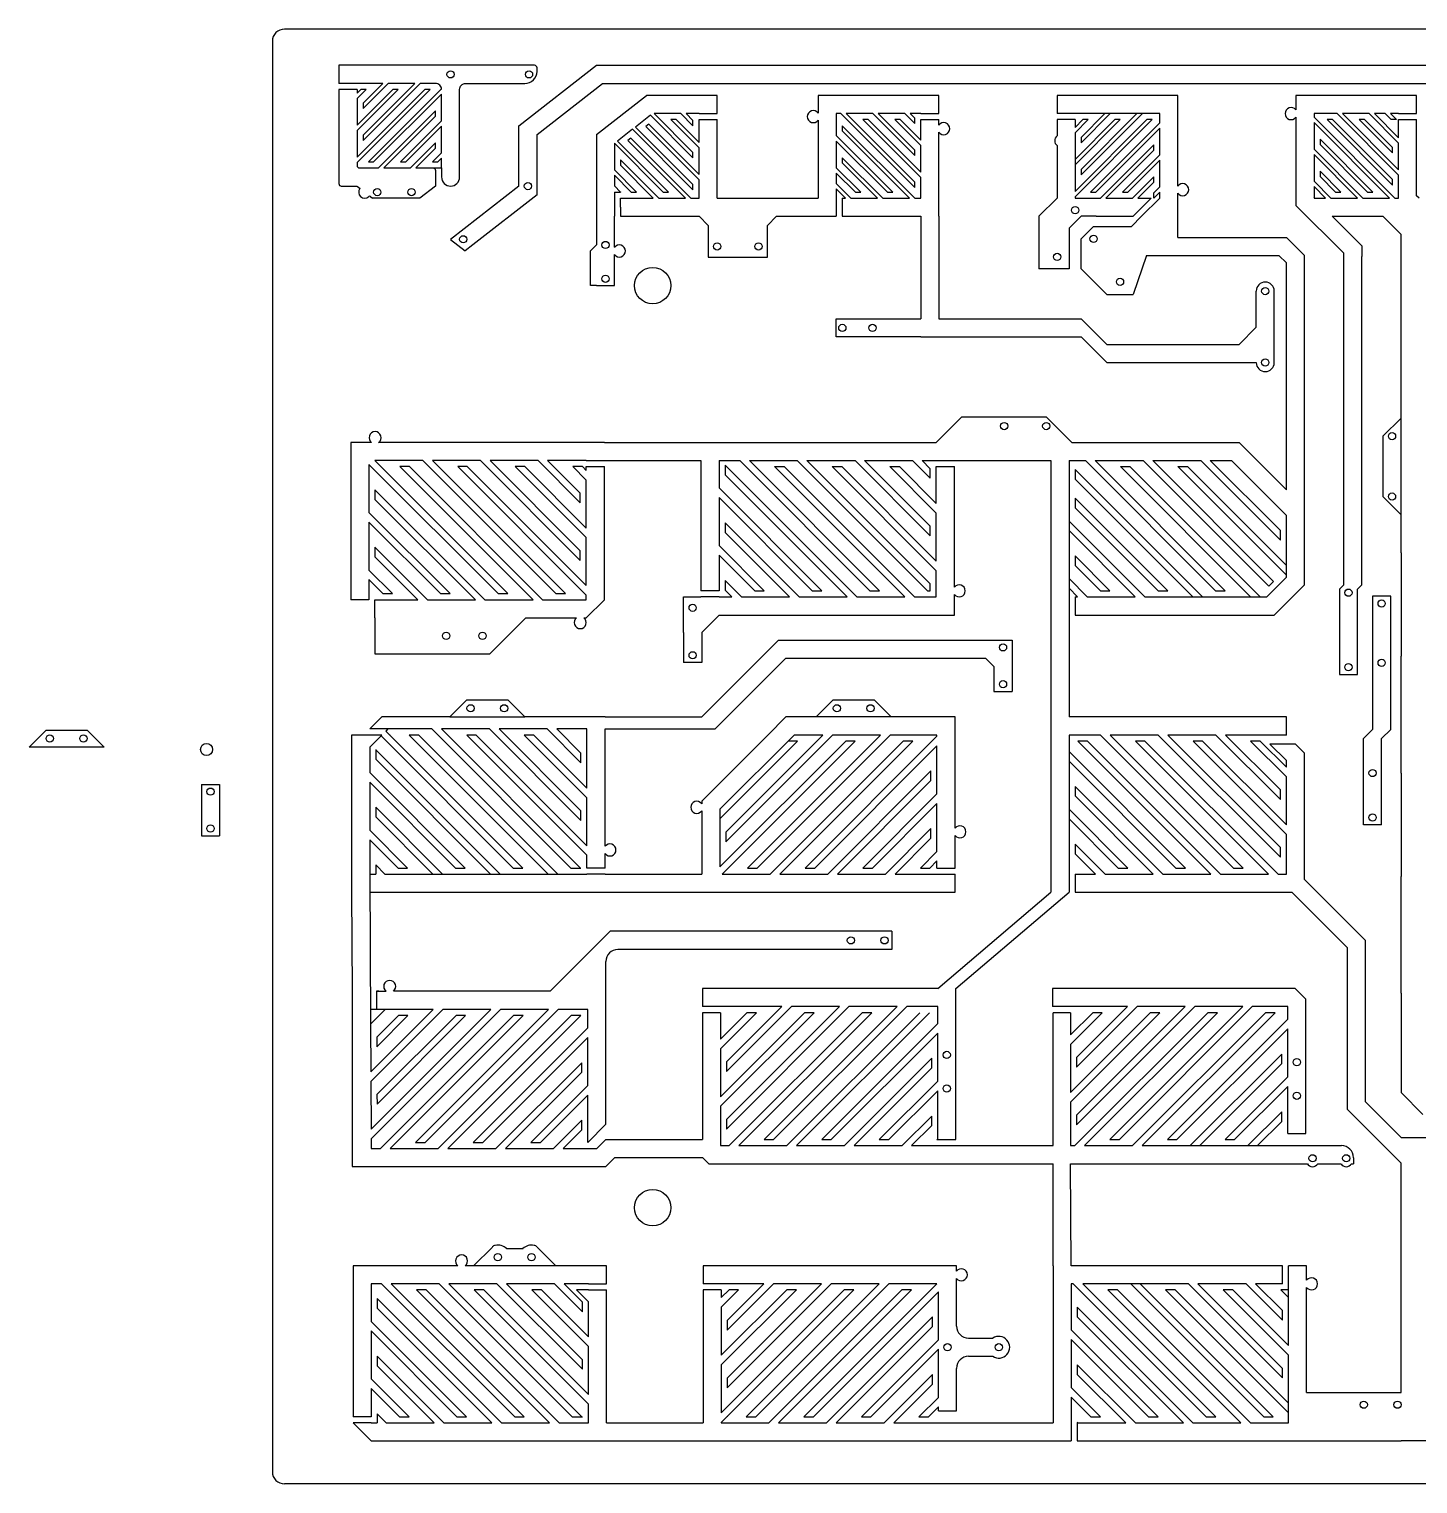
# Model space of a CAD drawing. Header units: centimetres. Extents: x 23.5 to 45.1, y 6.2 to 18.3.
# Drawn here: x 23.54 to 35.04, y 6.25 to 18.3 of the extents above; entities that cross this region are included whole.
import ezdxf

# ---------------------------------------------------------------- set-up
doc = ezdxf.new("R2010")
doc.units = ezdxf.units.CM
doc.header["$MEASUREMENT"] = 0
doc.layers.add('Circuit', color=7, linetype='Continuous', true_color=0x758f9f)

msp = doc.modelspace()

# ---------------------------------------------------------------- linework, layer by layer
at = {"layer": 'Circuit'}
for p, q in [((25.553, 18.2), (25.553, 6.35)), ((39.453, 18.3), (25.653, 18.3)), ((27.595, 17.5), (28.237, 18)), ((28.237, 18), (38.001, 18)), ((26.254, 17.85), (26.104, 17.85)), ((27.745, 17.427), (28.288, 17.85)), ((28.288, 17.85), (38.001, 17.85)), ((26.254, 17.8), (26.104, 17.8)), ((26.329, 17.8), (26.285, 17.8)), ((26.595, 17.8), (26.55, 17.8)), ((26.86, 17.8), (26.816, 17.8)), ((28.237, 17.427), (28.651, 17.75)), ((26.304, 17.686), (26.304, 17.642)), ((26.904, 17.579), (26.904, 17.623)), ((29.087, 17.6), (29.237, 17.6)), ((30.924, 17.6), (31.074, 17.6)), ((32.203, 17.6), (32.053, 17.6)), ((34.881, 17.6), (35.031, 17.6)), ((27.595, 17), (27.595, 17.5)), ((29.087, 17.55), (29.237, 17.55)), ((29.237, 16.9), (29.237, 17.55)), ((30.874, 17.519), (30.874, 17.563)), ((30.924, 17.55), (31.074, 17.55)), ((32.203, 17.55), (32.053, 17.55)), ((34.334, 17.55), (34.29, 17.55)), ((34.599, 17.55), (34.555, 17.55)), ((34.864, 17.55), (34.82, 17.55)), ((34.881, 17.55), (35.031, 17.55)), ((26.304, 17.421), (26.304, 17.376)), ((26.904, 17.314), (26.904, 17.358)), ((27.745, 16.927), (27.745, 17.427)), ((34.231, 17.387), (34.231, 17.343)), ((34.831, 17.274), (34.831, 17.318)), ((26.348, 17.2), (26.392, 17.2)), ((26.613, 17.2), (26.658, 17.2)), ((26.879, 17.2), (26.923, 17.2)), ((26.954, 17.15), (26.954, 17.075)), ((34.231, 17.122), (34.231, 17.078)), ((26.904, 17), (26.775, 16.9)), ((27.595, 17), (27.029, 16.558)), ((34.031, 17.02), (34.031, 16.9)), ((34.831, 17.008), (34.831, 17.053)), ((26.365, 16.913), (26.382, 16.9)), ((26.775, 16.9), (26.382, 16.9)), ((27.745, 16.927), (27.214, 16.512)), ((28.387, 16.95), (28.437, 16.95)), ((28.387, 16.9), (28.387, 16.75)), ((28.437, 16.825), (28.437, 16.9)), ((28.437, 16.9), (28.487, 16.9)), ((29.237, 16.9), (30.074, 16.9)), ((30.224, 16.9), (30.224, 16.75)), ((30.274, 16.9), (30.274, 16.75)), ((31.903, 16.75), (32.053, 16.9)), ((32.832, 16.9), (32.682, 16.75)), ((32.903, 16.9), (32.753, 16.75)), ((32.853, 16.9), (32.854, 16.9)), ((34.031, 16.9), (34.031, 16.838)), ((34.359, 16.95), (34.404, 16.95)), ((34.625, 16.95), (34.669, 16.95)), ((35.052, 16.9), (35.031, 16.92)), ((28.237, 16.75), (28.237, 16.512)), ((28.387, 16.493), (28.387, 16.75)), ((28.437, 16.825), (28.437, 16.75)), ((28.437, 16.75), (29.087, 16.75)), ((29.087, 16.75), (29.162, 16.674)), ((29.73, 16.75), (29.655, 16.674)), ((29.73, 16.75), (30.074, 16.75)), ((30.924, 16.75), (30.924, 15.9)), ((30.924, 16.75), (30.924, 15.9)), ((31.074, 16.75), (31.074, 15.9)), ((31.903, 16.75), (31.903, 16.313)), ((32.253, 16.75), (32.153, 16.65)), ((32.377, 16.75), (32.253, 16.75)), ((32.668, 16.665), (32.753, 16.75)), ((33.053, 16.575), (33.053, 16.75)), ((34.031, 16.838), (34.427, 16.443)), ((34.331, 16.75), (34.577, 16.505)), ((34.902, 16.6), (34.752, 16.75)), ((29.162, 16.674), (29.162, 16.412)), ((29.655, 16.412), (29.655, 16.674)), ((32.153, 16.65), (32.153, 16.313)), ((32.253, 16.563), (32.355, 16.665)), ((32.355, 16.665), (32.668, 16.665)), ((27.029, 16.558), (27.15, 16.463)), ((27.214, 16.512), (27.15, 16.463)), ((28.187, 16.462), (28.237, 16.512)), ((32.253, 16.313), (32.253, 16.563)), ((33.053, 16.575), (33.952, 16.575)), ((33.952, 16.575), (34.102, 16.425)), ((34.902, 14.928), (34.902, 16.6)), ((28.187, 16.175), (28.187, 16.462)), ((28.387, 16.175), (28.387, 16.433)), ((29.162, 16.412), (29.655, 16.412)), ((32.793, 16.425), (32.684, 16.101)), ((32.793, 16.425), (33.053, 16.425)), ((33.053, 16.425), (33.89, 16.425)), ((33.89, 16.425), (33.952, 16.363)), ((34.102, 14.899), (34.102, 16.425)), ((34.427, 13.697), (34.427, 16.443)), ((34.577, 16.505), (34.577, 16.417)), ((34.577, 13.697), (34.577, 16.417)), ((32.153, 16.313), (31.903, 16.313)), ((32.253, 16.313), (32.465, 16.101)), ((33.952, 14.484), (33.952, 16.363)), ((28.237, 16.175), (28.187, 16.175)), ((28.237, 16.175), (28.387, 16.175)), ((32.465, 16.101), (32.684, 16.101)), ((33.702, 15.83), (33.702, 16.13)), ((33.852, 15.538), (33.852, 16.13)), ((30.224, 15.75), (30.224, 15.9)), ((30.224, 15.9), (30.924, 15.9)), ((31.074, 15.9), (31.537, 15.9)), ((31.537, 15.9), (32.253, 15.9)), ((32.253, 15.9), (32.465, 15.688)), ((33.56, 15.688), (33.702, 15.83)), ((30.924, 15.75), (30.224, 15.75)), ((30.924, 15.75), (31.524, 15.75)), ((31.524, 15.75), (32.253, 15.75)), ((32.253, 15.75), (32.465, 15.538)), ((32.465, 15.688), (33.56, 15.688)), ((32.465, 15.538), (33.56, 15.538)), ((33.56, 15.538), (33.702, 15.538)), ((31.052, 14.876), (31.264, 15.088)), ((31.264, 15.088), (31.963, 15.088)), ((32.175, 14.876), (31.963, 15.088)), ((34.752, 14.928), (34.902, 15.078)), ((28.303, 14.876), (31.052, 14.876)), ((32.175, 14.876), (33.56, 14.876)), ((33.56, 14.876), (33.952, 14.484)), ((34.752, 14.928), (34.752, 14.428)), ((28.153, 14.726), (28.303, 14.726)), ((28.303, 14.726), (29.103, 14.726)), ((29.253, 14.726), (29.424, 14.726)), ((29.504, 14.726), (29.901, 14.726)), ((29.981, 14.726), (30.379, 14.726)), ((30.458, 14.726), (30.856, 14.726)), ((30.936, 14.726), (31.052, 14.726)), ((31.052, 14.726), (31.202, 14.726)), ((31.202, 14.726), (32.002, 14.726)), ((32.152, 14.726), (32.288, 14.726)), ((32.367, 14.726), (32.765, 14.726)), ((32.845, 14.726), (33.243, 14.726)), ((33.322, 14.726), (33.498, 14.726)), ((33.498, 14.726), (33.952, 14.272)), ((28.153, 14.676), (28.303, 14.676)), ((29.713, 14.676), (29.792, 14.676)), ((30.19, 14.676), (30.27, 14.676)), ((30.667, 14.676), (30.747, 14.676)), ((31.052, 14.676), (31.202, 14.676)), ((32.577, 14.676), (32.656, 14.676)), ((33.054, 14.676), (33.133, 14.676)), ((34.752, 14.428), (34.902, 14.278)), ((34.902, 13.961), (34.902, 13.105)), ((33.952, 13.76), (33.79, 13.597)), ((29.253, 13.647), (29.103, 13.647)), ((33.846, 13.725), (33.806, 13.685)), ((34.102, 13.697), (33.852, 13.447)), ((34.427, 13.697), (34.391, 13.662)), ((34.391, 13.662), (34.391, 12.955)), ((34.541, 13.662), (34.577, 13.697)), ((34.541, 12.955), (34.541, 13.662)), ((26.353, 13.574), (26.203, 13.574)), ((26.403, 13.424), (26.403, 13.574)), ((28.153, 13.424), (28.303, 13.574)), ((28.959, 13.303), (28.959, 13.597)), ((28.959, 13.597), (29.103, 13.597)), ((29.253, 13.597), (29.103, 13.597)), ((34.666, 13.602), (34.666, 12.499)), ((34.816, 13.602), (34.666, 13.602)), ((34.816, 12.499), (34.816, 13.602)), ((26.403, 13.424), (26.403, 13.124)), ((27.353, 13.124), (27.653, 13.424)), ((29.253, 13.447), (29.109, 13.303)), ((32.002, 13.447), (32.002, 11.151)), ((28.959, 13.303), (28.959, 13.053)), ((29.109, 13.303), (29.109, 13.053)), ((29.109, 12.603), (29.745, 13.239)), ((29.745, 13.239), (31.208, 13.239)), ((31.208, 13.239), (31.68, 13.239)), ((31.53, 13.239), (31.68, 13.239)), ((31.68, 13.239), (31.68, 12.814)), ((26.403, 13.124), (27.353, 13.124)), ((29.109, 13.053), (28.959, 13.053)), ((29.321, 12.603), (29.807, 13.089)), ((29.807, 13.089), (31.461, 13.089)), ((31.53, 13.02), (31.461, 13.089)), ((31.53, 13.02), (31.53, 12.814)), ((34.391, 12.955), (34.541, 12.955)), ((31.53, 12.814), (31.68, 12.814)), ((27.023, 12.603), (27.165, 12.744)), ((27.165, 12.744), (27.503, 12.744)), ((27.503, 12.744), (27.645, 12.603)), ((30.057, 12.603), (30.199, 12.744)), ((30.199, 12.744), (30.537, 12.744)), ((30.537, 12.744), (30.679, 12.603)), ((26.359, 12.503), (26.459, 12.603)), ((27.023, 12.603), (27.645, 12.603)), ((28.309, 12.603), (29.109, 12.603)), ((29.221, 12.503), (29.321, 12.603)), ((29.807, 12.603), (29.657, 12.453)), ((33.952, 12.453), (33.952, 12.603)), ((23.538, 12.353), (23.679, 12.494)), ((23.679, 12.494), (24.018, 12.494)), ((24.018, 12.494), (24.159, 12.353)), ((26.359, 12.453), (26.209, 12.453)), ((28.309, 12.503), (29.221, 12.503)), ((29.259, 12.054), (29.657, 12.453)), ((34.591, 12.424), (34.666, 12.499)), ((34.591, 11.71), (34.591, 12.424)), ((34.816, 12.499), (34.741, 12.424)), ((34.741, 11.71), (34.741, 12.424)), ((26.409, 12.332), (26.409, 12.252)), ((34.027, 12.378), (33.815, 12.378)), ((33.815, 12.378), (33.952, 12.241)), ((34.027, 12.378), (34.102, 12.303)), ((29.259, 12.054), (29.109, 11.904)), ((34.902, 12.138), (34.902, 11.282)), ((24.966, 12.044), (24.966, 11.619)), ((24.966, 12.044), (25.116, 12.044)), ((25.116, 12.044), (25.116, 11.619)), ((26.409, 11.854), (26.409, 11.774)), ((34.741, 11.71), (34.591, 11.71)), ((24.966, 11.619), (25.116, 11.619)), ((31.208, 11.351), (31.208, 11.621)), ((28.309, 11.351), (28.309, 11.471)), ((26.409, 11.377), (26.409, 11.301)), ((26.594, 11.351), (26.673, 11.351)), ((27.071, 11.351), (27.151, 11.351)), ((27.548, 11.351), (27.628, 11.351)), ((28.026, 11.351), (28.109, 11.351)), ((28.309, 11.351), (28.159, 11.351)), ((31.058, 11.351), (31.208, 11.351)), ((26.359, 11.301), (26.366, 10.058)), ((26.409, 11.302), (26.409, 11.302)), ((28.309, 11.301), (28.159, 11.301)), ((28.309, 11.301), (29.109, 11.301)), ((31.058, 11.301), (31.208, 11.301)), ((32.152, 11.301), (32.152, 11.151)), ((32.202, 11.301), (32.202, 11.151)), ((34.102, 11.257), (34.605, 10.754)), ((26.209, 11.151), (26.215, 10.33)), ((28.309, 11.151), (29.109, 11.151)), ((31.064, 10.353), (32.002, 11.151)), ((31.214, 10.353), (32.152, 11.151)), ((33.996, 11.151), (34.455, 10.692)), ((27.853, 10.33), (28.35, 10.827)), ((30.683, 10.827), (28.35, 10.827)), ((30.683, 10.827), (30.683, 10.677)), ((34.605, 10.754), (34.605, 9.417)), ((28.412, 10.677), (28.412, 10.677)), ((30.683, 10.677), (28.415, 10.677)), ((34.455, 10.692), (34.455, 9.355)), ((28.315, 10.58), (28.315, 10.58)), ((28.315, 10.33), (28.315, 10.577)), ((26.415, 10.33), (26.415, 10.18)), ((26.415, 10.33), (26.495, 10.33)), ((26.415, 10.33), (26.415, 10.18)), ((34.114, 10.265), (34.026, 10.353)), ((34.902, 10.315), (34.902, 9.492)), ((29.265, 10.203), (29.115, 10.203)), ((29.265, 10.153), (29.115, 10.153)), ((32.164, 10.203), (32.014, 10.203)), ((32.164, 10.153), (32.02, 10.153)), ((32.02, 9.052), (32.02, 10.153)), ((26.366, 10.058), (26.368, 9.663)), ((26.417, 9.95), (26.417, 9.871)), ((26.369, 9.584), (26.371, 9.188)), ((26.419, 9.475), (26.42, 9.396)), ((34.605, 9.417), (34.902, 9.12)), ((35.083, 9.311), (34.902, 9.492)), ((34.455, 9.355), (34.902, 8.908)), ((28.165, 9.079), (28.315, 9.229)), ((26.371, 9.109), (26.372, 9.029)), ((28.24, 9.029), (28.315, 9.104)), ((28.315, 9.104), (29.115, 9.104)), ((31.064, 9.102), (31.214, 9.102)), ((31.064, 9.052), (31.214, 9.052)), ((31.214, 9.052), (32.02, 9.052)), ((33.964, 9.152), (34.114, 9.152)), ((33.964, 9.052), (34.114, 9.052)), ((34.114, 9.052), (34.408, 9.052)), ((34.902, 9.12), (35.202, 9.12)), ((28.165, 9.029), (28.24, 9.029)), ((28.315, 8.879), (28.39, 8.954)), ((28.39, 8.954), (29.115, 8.954)), ((29.115, 8.954), (29.167, 8.902)), ((34.508, 8.952), (34.508, 8.902)), ((31.214, 8.902), (32.014, 8.902)), ((32.02, 8.057), (32.02, 8.902)), ((32.17, 8.057), (32.165, 8.902)), ((34.902, 7.006), (34.902, 8.908)), ((27.375, 8.212), (27.22, 8.057)), ((27.492, 8.199), (27.629, 8.199)), ((27.746, 8.212), (27.901, 8.057)), ((27.22, 8.057), (27.15, 8.057)), ((31.22, 8.057), (29.121, 8.057)), ((29.121, 8.057), (29.121, 7.907)), ((31.22, 8.012), (31.22, 8.057)), ((33.92, 7.907), (33.92, 8.057)), ((33.97, 7.907), (33.97, 8.057)), ((28.171, 7.857), (28.071, 7.857)), ((28.071, 7.857), (28.171, 7.757)), ((28.171, 7.907), (28.321, 7.907)), ((28.171, 7.857), (28.321, 7.857)), ((29.271, 7.907), (29.121, 7.907)), ((29.271, 7.857), (29.121, 7.857)), ((29.121, 7.857), (29.121, 6.756)), ((31.22, 7.557), (31.22, 7.952)), ((31.32, 7.457), (31.52, 7.457)), ((31.32, 7.307), (31.52, 7.307)), ((31.22, 6.856), (31.22, 7.207)), ((34.12, 7.006), (34.902, 7.006)), ((26.371, 6.806), (26.221, 6.806)), ((26.371, 6.756), (26.221, 6.756)), ((26.221, 6.756), (26.371, 6.606)), ((28.321, 6.756), (29.121, 6.756)), ((31.07, 6.856), (31.22, 6.856)), ((31.07, 6.756), (31.22, 6.756)), ((31.22, 6.756), (32.02, 6.756)), ((32.22, 6.756), (32.22, 6.606)), ((28.321, 6.606), (29.121, 6.606)), ((29.121, 6.606), (31.22, 6.606)), ((31.22, 6.606), (32.02, 6.606)), ((34.12, 6.606), (34.902, 6.606)), ((36.289, 6.606), (34.902, 6.606)), ((39.453, 6.25), (25.653, 6.25))]:
    msp.add_line(p, q, dxfattribs=at)
at = {"layer": 'Circuit', "linetype": 'Continuous'}
for p, q in [((26.304, 17.686), (26.468, 17.85)), ((26.304, 17.421), (26.733, 17.85)), ((26.304, 17.642), (26.512, 17.85)), ((26.304, 17.376), (26.777, 17.85)), ((26.254, 17.768), (26.285, 17.8)), ((26.254, 17.503), (26.55, 17.8)), ((26.254, 17.238), (26.816, 17.8)), ((26.254, 17.724), (26.329, 17.8)), ((26.254, 17.459), (26.595, 17.8)), ((26.254, 17.194), (26.86, 17.8)), ((26.348, 17.2), (26.953, 17.805)), ((26.392, 17.2), (26.954, 17.761)), ((26.431, 17.15), (26.904, 17.623)), ((29.037, 17.279), (28.715, 17.6)), ((29.037, 17.5), (28.936, 17.6)), ((29.037, 17.544), (28.981, 17.6)), ((30.874, 16.989), (30.262, 17.6)), ((30.874, 17.033), (30.306, 17.6)), ((30.874, 17.254), (30.527, 17.6)), ((30.874, 17.298), (30.572, 17.6)), ((30.874, 17.519), (30.793, 17.6)), ((30.874, 17.563), (30.837, 17.6)), ((32.253, 17.403), (32.449, 17.6)), ((32.253, 17.138), (32.714, 17.6)), ((32.253, 17.359), (32.493, 17.6)), ((32.253, 17.094), (32.759, 17.6)), ((34.881, 17.091), (34.372, 17.6)), ((34.881, 17.135), (34.416, 17.6)), ((34.881, 17.356), (34.637, 17.6)), ((34.881, 17.4), (34.682, 17.6)), ((34.82, 17.55), (34.77, 17.6)), ((34.864, 17.55), (34.814, 17.6)), ((26.475, 17.15), (26.904, 17.579)), ((26.613, 17.2), (26.954, 17.54)), ((26.658, 17.2), (26.954, 17.496)), ((29.037, 17.014), (28.561, 17.489)), ((29.087, 17.052), (28.646, 17.492)), ((29.087, 17.096), (28.671, 17.512)), ((29.037, 17.235), (28.685, 17.586)), ((29.087, 17.317), (28.854, 17.55)), ((29.087, 17.361), (28.898, 17.55)), ((30.874, 16.9), (30.274, 17.5)), ((30.924, 17.071), (30.445, 17.55)), ((30.924, 17.115), (30.489, 17.55)), ((30.924, 17.336), (30.71, 17.55)), ((30.924, 17.38), (30.754, 17.55)), ((32.203, 17.486), (32.267, 17.55)), ((32.203, 17.221), (32.532, 17.55)), ((32.203, 16.956), (32.797, 17.55)), ((32.203, 17.442), (32.311, 17.55)), ((32.203, 17.177), (32.576, 17.55)), ((32.203, 16.911), (32.841, 17.55)), ((32.33, 16.95), (32.903, 17.523)), ((32.374, 16.95), (32.903, 17.479)), ((34.851, 16.9), (34.181, 17.57)), ((34.807, 16.9), (34.181, 17.526)), ((34.831, 17.008), (34.29, 17.55)), ((34.831, 17.053), (34.334, 17.55)), ((34.831, 17.274), (34.555, 17.55)), ((34.831, 17.318), (34.599, 17.55)), ((26.696, 17.15), (26.904, 17.358)), ((28.791, 16.95), (28.387, 17.354)), ((28.835, 16.95), (28.412, 17.373)), ((28.974, 16.9), (28.497, 17.376)), ((29.018, 16.9), (28.522, 17.396)), ((29.037, 16.969), (28.536, 17.47)), ((30.691, 16.95), (30.224, 17.418)), ((30.647, 16.95), (30.224, 17.373)), ((30.83, 16.9), (30.274, 17.456)), ((34.669, 16.95), (34.231, 17.387)), ((26.74, 17.15), (26.904, 17.314)), ((26.879, 17.2), (26.954, 17.275)), ((30.609, 16.9), (30.274, 17.235)), ((32.412, 16.9), (32.853, 17.34)), ((32.456, 16.9), (32.853, 17.296)), ((32.595, 16.95), (32.903, 17.258)), ((34.586, 16.9), (34.181, 17.305)), ((34.542, 16.9), (34.181, 17.261)), ((34.625, 16.95), (34.231, 17.343)), ((26.923, 17.2), (26.954, 17.231)), ((28.57, 16.95), (28.387, 17.133)), ((28.753, 16.9), (28.437, 17.216)), ((28.708, 16.9), (28.437, 17.172)), ((30.426, 16.95), (30.224, 17.152)), ((30.564, 16.9), (30.274, 17.191)), ((32.639, 16.95), (32.903, 17.214)), ((34.404, 16.95), (34.231, 17.122)), ((28.526, 16.95), (28.387, 17.089)), ((28.437, 16.95), (28.387, 17.001)), ((30.382, 16.95), (30.224, 17.108)), ((30.344, 16.9), (30.224, 17.02)), ((32.677, 16.9), (32.853, 17.075)), ((32.722, 16.9), (32.853, 17.031)), ((32.853, 16.943), (32.903, 16.993)), ((34.321, 16.9), (34.181, 17.04)), ((34.277, 16.9), (34.181, 16.996)), ((34.359, 16.95), (34.231, 17.078)), ((30.299, 16.9), (30.224, 16.976)), ((32.854, 16.9), (32.903, 16.948)), ((34.188, 16.9), (34.181, 16.907)), ((27.503, 13.624), (26.401, 14.726)), ((27.901, 13.624), (26.799, 14.726)), ((27.98, 13.624), (26.879, 14.726)), ((28.103, 13.899), (27.276, 14.726)), ((28.103, 13.979), (27.356, 14.726)), ((28.103, 14.377), (27.754, 14.726)), ((28.103, 14.456), (27.833, 14.726)), ((30.503, 13.647), (29.424, 14.726)), ((30.582, 13.647), (29.504, 14.726)), ((30.98, 13.647), (29.901, 14.726)), ((31.002, 13.705), (29.981, 14.726)), ((31.002, 14.102), (30.379, 14.726)), ((31.002, 14.182), (30.458, 14.726)), ((31.002, 14.58), (30.856, 14.726)), ((31.002, 14.659), (30.936, 14.726)), ((33.366, 13.647), (32.288, 14.726)), ((33.446, 13.647), (32.367, 14.726)), ((33.806, 13.685), (32.765, 14.726)), ((33.846, 13.725), (32.845, 14.726)), ((33.902, 14.067), (33.243, 14.726)), ((33.902, 14.146), (33.322, 14.726)), ((27.423, 13.624), (26.353, 14.694)), ((27.712, 13.574), (26.61, 14.676)), ((27.791, 13.574), (26.69, 14.676)), ((28.153, 13.611), (27.088, 14.676)), ((28.153, 13.69), (27.167, 14.676)), ((28.153, 14.088), (27.565, 14.676)), ((28.153, 14.167), (27.644, 14.676)), ((28.153, 14.565), (28.042, 14.676)), ((28.153, 14.645), (28.122, 14.676)), ((30.393, 13.597), (29.303, 14.688)), ((30.314, 13.597), (29.303, 14.608)), ((30.791, 13.597), (29.713, 14.676)), ((30.871, 13.597), (29.792, 14.676)), ((31.052, 13.814), (30.19, 14.676)), ((31.052, 13.893), (30.27, 14.676)), ((31.052, 14.291), (30.667, 14.676)), ((31.052, 14.371), (30.747, 14.676)), ((33.257, 13.597), (32.202, 14.652)), ((33.655, 13.597), (32.577, 14.676)), ((33.734, 13.597), (32.656, 14.676)), ((33.952, 13.778), (33.054, 14.676)), ((33.952, 13.858), (33.133, 14.676)), ((27.314, 13.574), (26.403, 14.485)), ((30.105, 13.647), (29.253, 14.499)), ((33.178, 13.597), (32.202, 14.573)), ((27.235, 13.574), (26.403, 14.405)), ((30.025, 13.647), (29.253, 14.42)), ((32.969, 13.647), (32.202, 14.414)), ((27.026, 13.624), (26.353, 14.296)), ((32.78, 13.597), (32.152, 14.225)), ((32.889, 13.647), (32.202, 14.334)), ((26.946, 13.624), (26.353, 14.217)), ((29.916, 13.597), (29.303, 14.211)), ((29.837, 13.597), (29.303, 14.131)), ((32.7, 13.597), (32.152, 14.146)), ((26.837, 13.574), (26.403, 14.008)), ((29.627, 13.647), (29.253, 14.022)), ((26.757, 13.574), (26.403, 13.928)), ((29.548, 13.647), (29.253, 13.943)), ((32.491, 13.647), (32.202, 13.936)), ((26.548, 13.624), (26.353, 13.819)), ((26.469, 13.624), (26.353, 13.74)), ((32.303, 13.597), (32.152, 13.748)), ((32.412, 13.647), (32.202, 13.857)), ((29.439, 13.597), (29.303, 13.733)), ((29.359, 13.597), (29.303, 13.654)), ((32.223, 13.597), (32.152, 13.668)), ((27.548, 11.351), (26.453, 12.447)), ((27.628, 11.351), (26.493, 12.486)), ((27.837, 11.301), (26.685, 12.453)), ((27.917, 11.301), (26.765, 12.453)), ((28.026, 11.351), (26.874, 12.503)), ((28.105, 11.351), (26.954, 12.503)), ((28.159, 11.457), (27.163, 12.453)), ((28.159, 11.536), (27.242, 12.453)), ((28.109, 11.745), (27.351, 12.503)), ((28.109, 11.825), (27.431, 12.503)), ((28.159, 11.934), (27.64, 12.453)), ((28.159, 12.014), (27.72, 12.453)), ((28.109, 12.223), (27.829, 12.503)), ((28.109, 12.302), (27.908, 12.503)), ((29.259, 11.838), (29.874, 12.453)), ((29.309, 11.649), (30.113, 12.453)), ((29.309, 11.569), (30.193, 12.453)), ((29.489, 11.351), (30.59, 12.453)), ((29.568, 11.351), (30.67, 12.453)), ((29.966, 11.351), (31.058, 12.444)), ((33.515, 11.351), (32.413, 12.453)), ((33.594, 11.351), (32.492, 12.453)), ((33.902, 11.442), (32.89, 12.453)), ((33.902, 11.521), (32.97, 12.453)), ((33.902, 11.919), (33.368, 12.453)), ((33.902, 11.998), (33.447, 12.453)), ((27.439, 11.301), (26.409, 12.331)), ((29.259, 11.36), (30.302, 12.403)), ((29.259, 11.758), (29.904, 12.403)), ((29.28, 11.301), (30.381, 12.403)), ((29.677, 11.301), (30.779, 12.403)), ((29.757, 11.301), (30.858, 12.403)), ((30.046, 11.351), (31.058, 12.364)), ((33.117, 11.351), (32.152, 12.316)), ((33.326, 11.301), (32.224, 12.403)), ((33.405, 11.301), (32.304, 12.403)), ((33.803, 11.301), (32.702, 12.403)), ((33.883, 11.301), (32.781, 12.403)), ((33.952, 11.63), (33.179, 12.403)), ((33.952, 11.71), (33.258, 12.403)), ((33.952, 12.107), (33.656, 12.403)), ((33.952, 12.187), (33.736, 12.403)), ((27.36, 11.301), (26.409, 12.252)), ((33.037, 11.351), (32.152, 12.236)), ((27.151, 11.351), (26.359, 12.143)), ((27.071, 11.351), (26.359, 12.063)), ((30.155, 11.301), (31.008, 12.155)), ((30.234, 11.301), (31.008, 12.075)), ((30.443, 11.351), (31.058, 11.966)), ((32.928, 11.301), (32.202, 12.027)), ((32.849, 11.301), (32.202, 11.948)), ((26.962, 11.301), (26.409, 11.854)), ((30.523, 11.351), (31.058, 11.887)), ((32.639, 11.351), (32.152, 11.839)), ((26.882, 11.301), (26.409, 11.774)), ((32.56, 11.351), (32.152, 11.759)), ((26.673, 11.351), (26.359, 11.665)), ((26.594, 11.351), (26.359, 11.586)), ((30.632, 11.301), (31.008, 11.678)), ((30.711, 11.301), (31.008, 11.598)), ((30.921, 11.351), (31.058, 11.489)), ((32.451, 11.301), (32.202, 11.55)), ((32.371, 11.301), (32.202, 11.47)), ((26.485, 11.301), (26.409, 11.377)), ((31, 11.351), (31.058, 11.41)), ((26.366, 10.058), (26.488, 10.18)), ((26.368, 9.663), (26.886, 10.18)), ((26.369, 9.584), (26.965, 10.18)), ((26.371, 9.188), (27.363, 10.18)), ((26.371, 9.109), (27.442, 10.18)), ((26.417, 9.95), (26.597, 10.13)), ((26.417, 9.871), (26.676, 10.13)), ((26.419, 9.475), (27.074, 10.13)), ((26.42, 9.396), (27.154, 10.13)), ((26.45, 9.029), (27.551, 10.13)), ((26.529, 9.029), (27.631, 10.13)), ((26.739, 9.079), (27.84, 10.18)), ((26.818, 9.079), (27.92, 10.18)), ((26.927, 9.029), (28.029, 10.13)), ((27.007, 9.029), (28.108, 10.13)), ((29.265, 9.934), (29.484, 10.153)), ((29.265, 9.457), (29.961, 10.153)), ((29.265, 9.855), (29.563, 10.153)), ((29.265, 9.378), (30.041, 10.153)), ((29.315, 9.746), (29.773, 10.203)), ((29.315, 9.268), (30.25, 10.203)), ((29.315, 9.666), (29.852, 10.203)), ((29.315, 9.189), (30.329, 10.203)), ((29.337, 9.052), (30.438, 10.153)), ((29.416, 9.052), (30.518, 10.153)), ((29.626, 9.102), (30.727, 10.203)), ((29.705, 9.102), (30.807, 10.203)), ((29.814, 9.052), (30.916, 10.153)), ((29.894, 9.052), (30.995, 10.153)), ((32.164, 9.97), (32.348, 10.153)), ((32.164, 9.493), (32.825, 10.153)), ((32.164, 9.89), (32.427, 10.153)), ((32.164, 9.413), (32.905, 10.153)), ((32.201, 9.052), (33.302, 10.153)), ((32.214, 9.781), (32.636, 10.203)), ((32.214, 9.304), (33.114, 10.203)), ((32.214, 9.702), (32.716, 10.203)), ((32.214, 9.224), (33.193, 10.203)), ((32.28, 9.052), (33.382, 10.153)), ((32.489, 9.102), (33.591, 10.203)), ((32.569, 9.102), (33.67, 10.203)), ((32.678, 9.052), (33.78, 10.153)), ((32.758, 9.052), (33.859, 10.153)), ((27.216, 9.079), (28.165, 10.028)), ((30.103, 9.102), (31.064, 10.063)), ((32.967, 9.102), (33.964, 10.099)), ((33.046, 9.102), (33.964, 10.019)), ((27.295, 9.079), (28.165, 9.948)), ((30.182, 9.102), (31.064, 9.984)), ((30.291, 9.052), (31.014, 9.775)), ((33.155, 9.052), (33.914, 9.81)), ((27.404, 9.029), (28.115, 9.739)), ((27.484, 9.029), (28.115, 9.659)), ((30.371, 9.052), (31.014, 9.695)), ((33.235, 9.052), (33.914, 9.731)), ((27.693, 9.079), (28.165, 9.55)), ((30.58, 9.102), (31.064, 9.586)), ((33.444, 9.102), (33.964, 9.622)), ((33.523, 9.102), (33.964, 9.542)), ((27.773, 9.079), (28.165, 9.471)), ((30.66, 9.102), (31.064, 9.506)), ((30.769, 9.052), (31.014, 9.297)), ((33.633, 9.052), (33.914, 9.333)), ((27.882, 9.029), (28.115, 9.262)), ((27.961, 9.029), (28.115, 9.182)), ((30.848, 9.052), (31.014, 9.218)), ((33.712, 9.052), (33.914, 9.253)), ((31.057, 9.102), (31.064, 9.109)), ((27.56, 6.806), (26.458, 7.907)), ((27.639, 6.806), (26.538, 7.907)), ((27.848, 6.756), (26.747, 7.857)), ((27.928, 6.756), (26.826, 7.857)), ((28.037, 6.806), (26.935, 7.907)), ((28.117, 6.806), (27.015, 7.907)), ((28.171, 6.91), (27.224, 7.857)), ((28.171, 6.99), (27.304, 7.857)), ((28.121, 7.199), (27.413, 7.907)), ((28.121, 7.279), (27.492, 7.907)), ((28.171, 7.388), (27.701, 7.857)), ((28.171, 7.467), (27.781, 7.857)), ((28.121, 7.676), (27.89, 7.907)), ((28.121, 7.756), (27.97, 7.907)), ((29.271, 7.793), (29.336, 7.857)), ((29.271, 7.315), (29.813, 7.857)), ((29.271, 6.838), (30.29, 7.857)), ((29.271, 7.713), (29.415, 7.857)), ((29.271, 7.236), (29.893, 7.857)), ((29.271, 6.758), (30.37, 7.857)), ((29.321, 7.604), (29.624, 7.907)), ((29.321, 7.127), (30.102, 7.907)), ((29.321, 7.524), (29.704, 7.907)), ((29.321, 7.047), (30.181, 7.907)), ((29.477, 6.806), (30.579, 7.907)), ((29.557, 6.806), (30.658, 7.907)), ((29.666, 6.756), (30.768, 7.857)), ((29.746, 6.756), (30.847, 7.857)), ((29.955, 6.806), (31.056, 7.907)), ((30.034, 6.806), (31.07, 7.842)), ((33.287, 6.806), (32.186, 7.907)), ((33.367, 6.806), (32.265, 7.907)), ((33.576, 6.756), (32.474, 7.857)), ((33.655, 6.756), (32.554, 7.857)), ((33.765, 6.806), (32.663, 7.907)), ((33.844, 6.806), (32.742, 7.907)), ((33.97, 6.839), (32.952, 7.857)), ((33.97, 6.919), (33.031, 7.857)), ((33.92, 7.128), (33.14, 7.907)), ((33.92, 7.207), (33.22, 7.907)), ((33.97, 7.316), (33.429, 7.857)), ((33.97, 7.396), (33.508, 7.857)), ((33.92, 7.605), (33.618, 7.907)), ((33.92, 7.685), (33.697, 7.907)), ((33.97, 7.794), (33.906, 7.857)), ((27.451, 6.756), (26.421, 7.785)), ((33.178, 6.756), (32.22, 7.714)), ((27.162, 6.806), (26.371, 7.596)), ((27.371, 6.756), (26.421, 7.705)), ((30.143, 6.756), (31.02, 7.633)), ((33.099, 6.756), (32.22, 7.634)), ((27.082, 6.806), (26.371, 7.517)), ((30.223, 6.756), (31.02, 7.553)), ((32.889, 6.806), (32.17, 7.525)), ((30.432, 6.806), (31.07, 7.444)), ((30.511, 6.806), (31.07, 7.365)), ((32.81, 6.806), (32.17, 7.445)), ((26.973, 6.756), (26.421, 7.308)), ((32.701, 6.756), (32.22, 7.236)), ((26.685, 6.806), (26.371, 7.119)), ((26.894, 6.756), (26.421, 7.228)), ((30.621, 6.756), (31.02, 7.155)), ((32.621, 6.756), (32.22, 7.157)), ((26.605, 6.806), (26.371, 7.039)), ((30.7, 6.756), (31.02, 7.076)), ((32.412, 6.806), (32.17, 7.048)), ((30.909, 6.806), (31.07, 6.967)), ((30.989, 6.806), (31.07, 6.887)), ((32.333, 6.806), (32.17, 6.968)), ((26.496, 6.756), (26.421, 6.83)), ((32.224, 6.756), (32.22, 6.759))]:
    msp.add_line(p, q, dxfattribs=at)
at = {"layer": 'Circuit'}
for points in [[(27.104, 18), (26.104, 18), (26.104, 17.85)], [(26.468, 17.85), (26.254, 17.85)], [(26.733, 17.85), (26.512, 17.85)], [(26.254, 17.8), (26.254, 17.768)], [(26.254, 17.724), (26.254, 17.503)], [(26.954, 17.54), (26.954, 17.761)], [(29.237, 17.6), (29.237, 17.75), (28.651, 17.75)], [(31.074, 17.6), (31.074, 17.75), (30.074, 17.75), (30.074, 17.605)], [(33.053, 17), (33.053, 17.75), (32.053, 17.75), (32.053, 17.6)], [(35.031, 17.6), (35.031, 17.75), (34.031, 17.75), (34.031, 17.63)], [(28.936, 17.6), (28.715, 17.6)], [(29.087, 17.6), (28.981, 17.6)], [(30.262, 17.6), (30.224, 17.6), (30.224, 17.418)], [(30.527, 17.6), (30.306, 17.6)], [(30.793, 17.6), (30.572, 17.6)], [(30.924, 17.6), (30.837, 17.6)], [(32.903, 17.523), (32.903, 17.6), (32.203, 17.6)], [(34.372, 17.6), (34.181, 17.6), (34.181, 17.57)], [(34.637, 17.6), (34.416, 17.6)], [(34.77, 17.6), (34.682, 17.6)], [(34.881, 17.6), (34.814, 17.6)], [(26.954, 17.275), (26.954, 17.496)], [(28.685, 17.586), (28.561, 17.489)], [(28.671, 17.512), (28.646, 17.492)], [(28.721, 17.55), (28.72, 17.55)], [(28.898, 17.55), (28.854, 17.55)], [(29.037, 17.5), (29.037, 17.544)], [(29.087, 17.361), (29.087, 17.55)], [(30.074, 17.545), (30.074, 16.9)], [(30.274, 17.5), (30.274, 17.456)], [(30.489, 17.55), (30.445, 17.55)], [(30.754, 17.55), (30.71, 17.55)], [(30.924, 17.38), (30.924, 17.55)], [(31.074, 17.505), (31.074, 17.55)], [(32.053, 17.55), (32.053, 17.415)], [(32.203, 17.55), (32.203, 17.486)], [(32.311, 17.55), (32.267, 17.55)], [(32.576, 17.55), (32.532, 17.55)], [(32.841, 17.55), (32.797, 17.55)], [(32.903, 17.258), (32.903, 17.479)], [(34.031, 17.57), (34.031, 17.02)], [(34.181, 17.526), (34.181, 17.305)], [(34.881, 17.4), (34.881, 17.55)], [(35.031, 16.92), (35.031, 17.55)], [(26.254, 17.459), (26.254, 17.238)], [(28.237, 17.427), (28.237, 16.75)], [(28.387, 17.354), (28.387, 17.353), (28.387, 17.133)], [(28.536, 17.47), (28.412, 17.373)], [(28.522, 17.396), (28.497, 17.376)], [(30.224, 17.373), (30.224, 17.152)], [(31.074, 16.75), (31.074, 17.445)], [(32.203, 17.442), (32.203, 16.956)], [(32.253, 17.403), (32.253, 17.359)], [(34.881, 17.135), (34.881, 17.356)], [(29.037, 17.235), (29.037, 17.279)], [(29.087, 17.096), (29.087, 17.317)], [(30.274, 17.235), (30.274, 17.191)], [(30.874, 17.254), (30.874, 17.298)], [(30.924, 17.115), (30.924, 17.336)], [(32.053, 17.335), (32.053, 16.9)], [(32.853, 17.296), (32.853, 17.34)], [(34.181, 17.261), (34.181, 17.04)], [(26.475, 17.15), (26.696, 17.15)], [(26.884, 17.15), (26.954, 17.15), (26.954, 17.231)], [(28.437, 17.216), (28.437, 17.172)], [(32.253, 17.138), (32.253, 17.094)], [(32.903, 16.993), (32.903, 17.214)], [(28.387, 17.089), (28.387, 17.001)], [(29.018, 16.9), (29.087, 16.9), (29.087, 17.052)], [(29.037, 16.969), (29.037, 17.014)], [(30.224, 17.108), (30.224, 17.02)], [(30.874, 16.9), (30.924, 16.9), (30.924, 17.071)], [(30.874, 16.989), (30.874, 17.033)], [(32.853, 17.031), (32.853, 17.075)], [(34.181, 16.996), (34.181, 16.9), (34.277, 16.9)], [(34.851, 16.9), (34.881, 16.9), (34.881, 17.091)], [(28.387, 16.95), (28.387, 16.9)], [(28.437, 16.951), (28.437, 16.95), (28.437, 16.95)], [(28.437, 16.9), (28.708, 16.9)], [(28.526, 16.95), (28.57, 16.95)], [(28.753, 16.9), (28.974, 16.9)], [(28.791, 16.95), (28.835, 16.95)], [(30.224, 16.976), (30.224, 16.9)], [(30.274, 16.9), (30.299, 16.9)], [(30.344, 16.9), (30.564, 16.9)], [(30.382, 16.95), (30.426, 16.95)], [(30.609, 16.9), (30.83, 16.9)], [(30.647, 16.95), (30.691, 16.95)], [(32.203, 16.911), (32.203, 16.9), (32.412, 16.9)], [(32.33, 16.95), (32.374, 16.95)], [(32.456, 16.9), (32.677, 16.9)], [(32.595, 16.95), (32.639, 16.95)], [(32.722, 16.9), (32.832, 16.9)], [(32.853, 16.9), (32.853, 16.943)], [(32.903, 16.9), (32.903, 16.948)], [(33.053, 16.75), (33.053, 16.94)], [(34.321, 16.9), (34.542, 16.9)], [(34.586, 16.9), (34.807, 16.9)], [(30.074, 16.75), (30.224, 16.75)], [(30.274, 16.75), (30.924, 16.75)], [(32.377, 16.75), (32.682, 16.75)], [(34.331, 16.75), (34.752, 16.75)], [(26.374, 14.876), (26.203, 14.876), (26.203, 13.574)], [(28.303, 14.876), (26.433, 14.876)], [(34.102, 13.697), (34.102, 14.899)], [(34.902, 13.961), (34.902, 14.928)], [(26.799, 14.726), (26.401, 14.726)], [(27.276, 14.726), (26.879, 14.726)], [(27.754, 14.726), (27.356, 14.726)], [(28.153, 14.726), (27.833, 14.726)], [(29.103, 14.726), (29.103, 13.647)], [(29.253, 14.726), (29.253, 14.499)], [(32.002, 14.726), (32.002, 13.447)], [(32.152, 14.726), (32.152, 12.603)], [(26.353, 14.694), (26.353, 14.296)], [(26.69, 14.676), (26.61, 14.676)], [(27.167, 14.676), (27.088, 14.676)], [(27.644, 14.676), (27.565, 14.676)], [(28.122, 14.676), (28.042, 14.676)], [(28.153, 14.645), (28.153, 14.676)], [(28.303, 13.574), (28.303, 14.676)], [(29.303, 14.688), (29.303, 14.608)], [(31.002, 14.58), (31.002, 14.659)], [(31.052, 14.371), (31.052, 14.676)], [(31.202, 13.677), (31.202, 14.676)], [(32.202, 14.652), (32.202, 14.573)], [(26.403, 14.485), (26.403, 14.405)], [(28.153, 14.167), (28.153, 14.565)], [(28.103, 14.377), (28.103, 14.456)], [(29.253, 14.42), (29.253, 14.022)], [(32.202, 14.414), (32.202, 14.334)], [(31.052, 13.893), (31.052, 14.291)], [(33.952, 13.76), (33.952, 14.272)], [(26.353, 14.217), (26.353, 13.819)], [(29.303, 14.211), (29.303, 14.131)], [(31.002, 14.102), (31.002, 14.182)], [(33.902, 14.067), (33.902, 14.146)], [(26.403, 14.008), (26.403, 13.928)], [(28.103, 13.899), (28.103, 13.979)], [(28.153, 13.69), (28.153, 14.088)], [(29.253, 13.943), (29.253, 13.647)], [(32.202, 13.936), (32.202, 13.857)], [(26.353, 13.74), (26.353, 13.574)], [(30.871, 13.597), (31.052, 13.597), (31.052, 13.814)], [(26.469, 13.624), (26.548, 13.624)], [(26.946, 13.624), (27.026, 13.624)], [(27.423, 13.624), (27.503, 13.624)], [(27.901, 13.624), (27.98, 13.624)], [(29.253, 13.447), (31.202, 13.447), (31.202, 13.617)], [(29.303, 13.733), (29.303, 13.654)], [(29.548, 13.647), (29.627, 13.647)], [(30.025, 13.647), (30.105, 13.647)], [(30.503, 13.647), (30.582, 13.647)], [(30.98, 13.647), (31.002, 13.647), (31.002, 13.705)], [(32.412, 13.647), (32.491, 13.647)], [(32.889, 13.647), (32.969, 13.647)], [(33.366, 13.647), (33.446, 13.647)], [(26.403, 13.574), (26.757, 13.574)], [(26.837, 13.574), (27.235, 13.574)], [(27.314, 13.574), (27.712, 13.574)], [(27.791, 13.574), (28.153, 13.574), (28.153, 13.611)], [(29.253, 13.597), (29.359, 13.597)], [(29.439, 13.597), (29.837, 13.597)], [(29.916, 13.597), (30.314, 13.597)], [(30.393, 13.597), (30.791, 13.597)], [(32.202, 13.597), (32.223, 13.597)], [(32.202, 13.597), (32.202, 13.447)], [(32.303, 13.597), (32.7, 13.597)], [(32.78, 13.597), (33.79, 13.597)], [(27.653, 13.424), (28.073, 13.424)], [(28.133, 13.424), (28.153, 13.424)], [(32.202, 13.447), (33.852, 13.447)], [(34.902, 12.138), (34.902, 13.105)], [(27.023, 12.603), (26.459, 12.603)], [(28.309, 12.603), (27.645, 12.603)], [(31.208, 11.681), (31.208, 12.603), (29.807, 12.603)], [(33.952, 12.603), (32.152, 12.603)], [(26.209, 12.453), (26.209, 11.151)], [(26.874, 12.503), (26.359, 12.503)], [(26.459, 12.453), (26.359, 12.453)], [(26.459, 12.453), (26.359, 12.453)], [(26.459, 12.453), (26.359, 12.353), (26.359, 12.143)], [(26.509, 12.503), (26.493, 12.486)], [(26.53, 12.453), (26.526, 12.453)], [(26.53, 12.453), (26.528, 12.451)], [(26.765, 12.453), (26.685, 12.453)], [(27.351, 12.503), (26.954, 12.503)], [(27.242, 12.453), (27.163, 12.453)], [(27.829, 12.503), (27.431, 12.503)], [(27.72, 12.453), (27.64, 12.453)], [(28.159, 12.014), (28.159, 12.453), (28.159, 12.503), (27.908, 12.503)], [(28.309, 11.531), (28.309, 12.503)], [(30.113, 12.453), (29.874, 12.453)], [(30.59, 12.453), (30.193, 12.453)], [(31.058, 12.444), (31.058, 12.453), (30.67, 12.453)], [(32.413, 12.453), (32.152, 12.453), (32.152, 11.301)], [(32.89, 12.453), (32.492, 12.453)], [(33.368, 12.453), (32.97, 12.453)], [(33.952, 12.453), (33.447, 12.453)], [(24.159, 12.353), (23.538, 12.353)], [(28.109, 12.223), (28.109, 12.302)], [(29.904, 12.403), (29.824, 12.403)], [(30.381, 12.403), (30.302, 12.403)], [(30.858, 12.403), (30.779, 12.403)], [(31.058, 11.966), (31.058, 12.364)], [(32.304, 12.403), (32.224, 12.403)], [(32.781, 12.403), (32.702, 12.403)], [(33.258, 12.403), (33.179, 12.403)], [(33.736, 12.403), (33.656, 12.403)], [(34.102, 11.257), (34.102, 12.303)], [(33.952, 12.187), (33.952, 12.241)], [(26.359, 12.063), (26.359, 11.665)], [(31.008, 12.075), (31.008, 12.155)], [(33.952, 11.71), (33.952, 12.107)], [(28.159, 11.536), (28.159, 11.934)], [(32.202, 12.027), (32.202, 11.948)], [(33.902, 11.919), (33.902, 11.998)], [(28.109, 11.745), (28.109, 11.825)], [(29.109, 11.904), (29.109, 11.884)], [(29.109, 11.824), (29.109, 11.301)], [(29.259, 11.838), (29.259, 11.36)], [(31.058, 11.489), (31.058, 11.887)], [(26.359, 11.586), (26.359, 11.301)], [(29.309, 11.649), (29.309, 11.569)], [(31.008, 11.598), (31.008, 11.678)], [(31.208, 11.351), (31.208, 11.621)], [(33.883, 11.301), (33.952, 11.301), (33.952, 11.63)], [(28.159, 11.351), (28.159, 11.457)], [(28.309, 11.351), (28.309, 11.471)], [(32.202, 11.55), (32.202, 11.47)], [(33.902, 11.442), (33.902, 11.521)], [(29.489, 11.351), (29.568, 11.351)], [(29.966, 11.351), (30.046, 11.351)], [(30.443, 11.351), (30.523, 11.351)], [(30.921, 11.351), (31, 11.351)], [(31.058, 11.351), (31.058, 11.41)], [(32.56, 11.351), (32.639, 11.351)], [(33.037, 11.351), (33.117, 11.351)], [(33.515, 11.351), (33.594, 11.351)], [(26.359, 11.301), (26.409, 11.301)], [(26.485, 11.301), (28.159, 11.301)], [(29.109, 11.151), (31.208, 11.151), (31.208, 11.301)], [(29.28, 11.301), (29.677, 11.301)], [(29.757, 11.301), (30.155, 11.301)], [(30.234, 11.301), (30.632, 11.301)], [(30.711, 11.301), (31.058, 11.301)], [(32.202, 11.301), (32.371, 11.301)], [(32.451, 11.301), (32.849, 11.301)], [(32.928, 11.301), (33.326, 11.301)], [(33.405, 11.301), (33.803, 11.301)], [(34.902, 10.315), (34.902, 11.282)], [(26.36, 11.151), (28.309, 11.151)], [(32.202, 11.151), (33.996, 11.151)], [(26.215, 10.33), (26.215, 8.879), (28.315, 8.879)], [(26.435, 10.33), (26.415, 10.33)], [(27.853, 10.33), (26.555, 10.33)], [(28.315, 9.229), (28.315, 10.33)], [(31.064, 10.353), (29.115, 10.353), (29.115, 10.203)], [(31.214, 9.102), (31.214, 10.353)], [(34.026, 10.353), (32.014, 10.353), (32.014, 10.203)], [(34.114, 9.152), (34.114, 10.265)], [(26.886, 10.18), (26.365, 10.18)], [(26.676, 10.13), (26.597, 10.13)], [(27.363, 10.18), (26.965, 10.18)], [(27.154, 10.13), (27.074, 10.13)], [(27.84, 10.18), (27.442, 10.18)], [(27.631, 10.13), (27.551, 10.13)], [(28.165, 10.028), (28.165, 10.18), (27.92, 10.18)], [(28.108, 10.13), (28.029, 10.13)], [(29.115, 10.153), (29.115, 9.104)], [(29.295, 10.203), (29.265, 10.203)], [(29.265, 10.153), (29.265, 9.934)], [(29.773, 10.203), (29.295, 10.203)], [(29.563, 10.153), (29.484, 10.153)], [(30.25, 10.203), (29.852, 10.203)], [(30.041, 10.153), (29.961, 10.153)], [(30.727, 10.203), (30.329, 10.203)], [(30.518, 10.153), (30.438, 10.153)], [(31.064, 10.063), (31.064, 10.203), (30.807, 10.203)], [(32.636, 10.203), (32.164, 10.203)], [(32.164, 10.153), (32.164, 9.97)], [(32.427, 10.153), (32.348, 10.153)], [(33.114, 10.203), (32.716, 10.203)], [(32.905, 10.153), (32.825, 10.153)], [(33.591, 10.203), (33.193, 10.203)], [(33.382, 10.153), (33.302, 10.153)], [(33.964, 10.099), (33.964, 10.203), (33.67, 10.203)], [(33.859, 10.153), (33.78, 10.153)], [(33.964, 9.622), (33.964, 10.019)], [(28.165, 9.55), (28.165, 9.948)], [(31.064, 9.586), (31.064, 9.984)], [(32.164, 9.89), (32.164, 9.493)], [(29.265, 9.855), (29.265, 9.457)], [(31.014, 9.695), (31.014, 9.775)], [(32.214, 9.781), (32.214, 9.702)], [(33.914, 9.731), (33.914, 9.81)], [(28.115, 9.659), (28.115, 9.739)], [(29.315, 9.746), (29.315, 9.666)], [(33.964, 9.152), (33.964, 9.542)], [(28.165, 9.079), (28.165, 9.471)], [(31.064, 9.102), (31.064, 9.506)], [(32.164, 9.413), (32.164, 9.052), (32.201, 9.052)], [(29.265, 9.378), (29.265, 9.052), (29.337, 9.052)], [(31.014, 9.218), (31.014, 9.297)], [(32.214, 9.304), (32.214, 9.224)], [(33.914, 9.253), (33.914, 9.333)], [(28.115, 9.182), (28.115, 9.262)], [(29.315, 9.268), (29.315, 9.189)], [(26.739, 9.079), (26.818, 9.079)], [(27.216, 9.079), (27.295, 9.079)], [(27.693, 9.079), (27.773, 9.079)], [(29.416, 9.052), (29.814, 9.052)], [(29.626, 9.102), (29.705, 9.102)], [(29.894, 9.052), (30.291, 9.052)], [(30.103, 9.102), (30.182, 9.102)], [(30.371, 9.052), (30.769, 9.052)], [(30.58, 9.102), (30.66, 9.102)], [(30.848, 9.052), (31.064, 9.052)], [(31.057, 9.102), (31.064, 9.102)], [(32.28, 9.052), (32.678, 9.052)], [(32.489, 9.102), (32.569, 9.102)], [(32.758, 9.052), (33.964, 9.052)], [(32.967, 9.102), (33.046, 9.102)], [(33.444, 9.102), (33.523, 9.102)], [(26.372, 9.029), (26.45, 9.029)], [(26.529, 9.029), (26.927, 9.029)], [(27.007, 9.029), (27.404, 9.029)], [(27.484, 9.029), (27.882, 9.029)], [(27.961, 9.029), (28.165, 9.029)], [(29.167, 8.902), (31.214, 8.902)], [(32.014, 8.902), (32.02, 8.902)], [(32.165, 8.902), (34.126, 8.902)], [(34.212, 8.902), (34.404, 8.902)], [(34.491, 8.902), (34.508, 8.902)], [(27.09, 8.057), (26.221, 8.057), (26.221, 6.806)], [(28.321, 7.907), (28.321, 8.057), (27.15, 8.057)], [(32.02, 8.057), (32.02, 8.057), (32.02, 6.756)], [(33.92, 8.057), (32.17, 8.057)], [(34.12, 7.937), (34.12, 8.057), (33.97, 8.057)], [(26.458, 7.907), (26.371, 7.907), (26.371, 7.596)], [(26.935, 7.907), (26.538, 7.907)], [(26.826, 7.857), (26.747, 7.857)], [(27.413, 7.907), (27.015, 7.907)], [(27.304, 7.857), (27.224, 7.857)], [(27.89, 7.907), (27.492, 7.907)], [(27.781, 7.857), (27.701, 7.857)], [(28.171, 7.907), (27.97, 7.907)], [(28.171, 7.857), (28.071, 7.857)], [(28.321, 6.756), (28.321, 7.857)], [(29.624, 7.907), (29.271, 7.907)], [(29.271, 7.857), (29.271, 7.793)], [(29.415, 7.857), (29.336, 7.857)], [(30.102, 7.907), (29.704, 7.907)], [(29.893, 7.857), (29.813, 7.857)], [(30.579, 7.907), (30.181, 7.907)], [(30.37, 7.857), (30.29, 7.857)], [(31.056, 7.907), (30.658, 7.907)], [(30.847, 7.857), (30.768, 7.857)], [(31.07, 7.444), (31.07, 7.842)], [(32.186, 7.907), (32.17, 7.907), (32.17, 7.525)], [(33.14, 7.907), (32.265, 7.907)], [(32.554, 7.857), (32.474, 7.857)], [(33.031, 7.857), (32.952, 7.857)], [(33.618, 7.907), (33.22, 7.907)], [(33.508, 7.857), (33.429, 7.857)], [(33.92, 7.907), (33.697, 7.907)], [(33.97, 7.857), (33.906, 7.857)], [(33.97, 7.396), (33.97, 7.907)], [(34.12, 7.006), (34.12, 7.877)], [(26.421, 7.785), (26.421, 7.705)], [(28.121, 7.676), (28.121, 7.757)], [(28.171, 7.467), (28.171, 7.757)], [(29.271, 7.713), (29.271, 7.315)], [(32.22, 7.714), (32.22, 7.634)], [(29.321, 7.604), (29.321, 7.524)], [(31.02, 7.553), (31.02, 7.633)], [(33.92, 7.605), (33.92, 7.685)], [(26.371, 7.517), (26.371, 7.119)], [(28.171, 6.99), (28.171, 7.388)], [(31.07, 6.967), (31.07, 7.365)], [(32.17, 7.445), (32.17, 7.286)], [(26.421, 7.308), (26.421, 7.228)], [(28.121, 7.199), (28.121, 7.279)], [(29.271, 7.236), (29.271, 6.838)], [(32.17, 7.286), (32.17, 7.048)], [(32.22, 7.236), (32.22, 7.157)], [(33.655, 6.756), (33.97, 6.756), (33.97, 7.316)], [(29.321, 7.127), (29.321, 7.047)], [(31.02, 7.076), (31.02, 7.155)], [(33.92, 7.128), (33.92, 7.207)], [(26.371, 7.039), (26.371, 6.806)], [(27.928, 6.756), (28.171, 6.756), (28.171, 6.91)], [(31.07, 6.856), (31.07, 6.887)], [(32.17, 6.968), (32.17, 6.606)], [(26.371, 6.756), (26.421, 6.756)], [(26.421, 6.83), (26.421, 6.756)], [(26.496, 6.756), (26.894, 6.756)], [(26.605, 6.806), (26.685, 6.806)], [(26.973, 6.756), (27.371, 6.756)], [(27.082, 6.806), (27.162, 6.806)], [(27.451, 6.756), (27.848, 6.756)], [(27.56, 6.806), (27.639, 6.806)], [(28.037, 6.806), (28.121, 6.806)], [(29.271, 6.758), (29.271, 6.756), (29.666, 6.756)], [(29.321, 6.808), (29.321, 6.806)], [(29.477, 6.806), (29.557, 6.806)], [(29.746, 6.756), (30.143, 6.756)], [(29.955, 6.806), (30.034, 6.806)], [(30.223, 6.756), (30.621, 6.756)], [(30.432, 6.806), (30.511, 6.806)], [(30.7, 6.756), (31.07, 6.756)], [(30.909, 6.806), (30.989, 6.806)], [(32.22, 6.759), (32.22, 6.756)], [(32.22, 6.756), (32.621, 6.756)], [(32.333, 6.806), (32.412, 6.806)], [(32.701, 6.756), (33.099, 6.756)], [(32.81, 6.806), (32.889, 6.806)], [(33.178, 6.756), (33.576, 6.756)], [(33.287, 6.806), (33.367, 6.806)], [(33.765, 6.806), (33.844, 6.806)], [(26.371, 6.606), (28.321, 6.606)], [(32.02, 6.606), (32.17, 6.606)], [(32.22, 6.606), (34.12, 6.606)]]:
    msp.add_lwpolyline(points, dxfattribs=at)
for points in [[(27.104, 17.075), (27.104, 17.8, -0.414214), (27.154, 17.85), (27.645, 17.85, 0.414214), (27.745, 17.95), (27.745, 17.98, 0.414214), (27.725, 18), (27.104, 18)], [(26.954, 17.8, 0.414214), (26.904, 17.85), (26.777, 17.85)], [(26.104, 17.8), (26.104, 17.02, 0.414214), (26.124, 17), (26.247, 17, -0.166711), (26.259, 16.996), (26.279, 16.98)], [(26.254, 17.194), (26.254, 17.17, 0.414214), (26.274, 17.15), (26.431, 17.15)], [(26.74, 17.15), (26.884, 17.15, -0.414214), (26.904, 17.13), (26.904, 17)]]:
    msp.add_lwpolyline(points, format="xyb", dxfattribs=at)
for centre, radius in [((27.029, 17.925), 0.03), ((27.679, 17.925), 0.03), ((27.67, 17), 0.03), ((26.422, 16.95), 0.03), ((26.705, 16.95), 0.03), ((32.203, 16.8), 0.03), ((27.134, 16.559), 0.03), ((28.312, 16.512), 0.03), ((29.237, 16.5), 0.03), ((29.58, 16.5), 0.03), ((32.355, 16.563), 0.03), ((32.053, 16.413), 0.03), ((28.703, 16.175), 0.15), ((28.312, 16.232), 0.03), ((32.574, 16.207), 0.03), ((33.777, 16.13), 0.03), ((30.274, 15.825), 0.03), ((30.524, 15.825), 0.03), ((33.777, 15.538), 0.03), ((31.614, 15.012), 0.03), ((31.963, 15.012), 0.03), ((34.827, 14.928), 0.03), ((34.827, 14.428), 0.03), ((34.466, 13.632), 0.03), ((29.034, 13.507), 0.03), ((34.741, 13.542), 0.03), ((26.993, 13.274), 0.03), ((27.293, 13.274), 0.03), ((29.034, 13.113), 0.03), ((31.605, 13.179), 0.03), ((34.466, 13.015), 0.03), ((34.741, 13.051), 0.03), ((31.605, 12.874), 0.03), ((27.195, 12.674), 0.03), ((27.473, 12.674), 0.03), ((30.229, 12.674), 0.03), ((30.507, 12.674), 0.03), ((23.709, 12.424), 0.03), ((23.988, 12.424), 0.03), ((25.008, 12.333), 0.05), ((34.666, 12.138), 0.03), ((25.041, 11.984), 0.03), ((25.041, 11.679), 0.03), ((34.666, 11.77), 0.03), ((30.345, 10.752), 0.03), ((30.623, 10.752), 0.03), ((31.139, 9.803), 0.03), ((34.039, 9.743), 0.03), ((31.139, 9.525), 0.03), ((34.039, 9.465), 0.03), ((34.169, 8.947), 0.03), ((34.448, 8.947), 0.03), ((28.703, 8.538), 0.15), ((27.421, 8.128), 0.03), ((27.699, 8.128), 0.03), ((31.145, 7.382), 0.03), ((31.57, 7.382), 0.03), ((34.593, 6.906), 0.03), ((34.872, 6.906), 0.03)]:
    msp.add_circle(centre, radius, dxfattribs=at)
for centre, radius, start, end in [((25.653, 18.2), 0.1, 90, 180), ((30.034, 17.575), 0.05, 36.8699, 323.1301), ((33.991, 17.6), 0.05, 36.8699, 323.1301), ((31.114, 17.475), 0.05, 216.8699, 143.1301), ((32.083, 17.375), 0.05, 126.8699, 233.1301), ((27.029, 17.075), 0.075, 180, 0), ((33.093, 16.97), 0.05, 216.8699, 143.1301), ((26.318, 16.949), 0.05, 141.7691, 312.8605), ((26.359, 16.906), 0.01, 52.1407, 132.8605), ((28.427, 16.462), 0.05, 216.8699, 143.1301), ((33.777, 16.13), 0.075, 0, 180), ((33.777, 15.538), 0.075, 180, 0), ((26.404, 14.916), 0.05, 305.8938, 234.1062), ((31.242, 13.647), 0.05, 216.8699, 143.1301), ((28.103, 13.384), 0.05, 126.8699, 53.1301), ((29.069, 11.854), 0.05, 36.8699, 323.1301), ((31.248, 11.651), 0.05, 216.8699, 143.1301), ((28.349, 11.501), 0.05, 216.8699, 143.1301), ((28.415, 10.577), 0.1, 90, 180), ((26.525, 10.37), 0.05, 306.8699, 233.1301), ((34.408, 8.952), 0.1, 0, 90), ((34.169, 8.927), 0.05, 210, 330), ((34.448, 8.927), 0.05, 210, 330), ((27.41, 8.177), 0.05, 102.6739, 135), ((27.421, 8.128), 0.1, 45, 102.6739), ((27.699, 8.128), 0.1, 77.3261, 135), ((27.71, 8.177), 0.05, 45, 77.3261), ((27.12, 8.097), 0.05, 306.8699, 233.1301), ((31.26, 7.982), 0.05, 216.8699, 143.1301), ((34.16, 7.907), 0.05, 216.8699, 143.1301), ((31.32, 7.557), 0.1, 180, 270), ((31.57, 7.382), 0.0901, 236.3099, 123.6901), ((31.32, 7.207), 0.1, 90, 180), ((25.653, 6.35), 0.1, 180, 270)]:
    msp.add_arc(centre, radius, start, end, dxfattribs=at)

doc.saveas('drawing.dxf')
